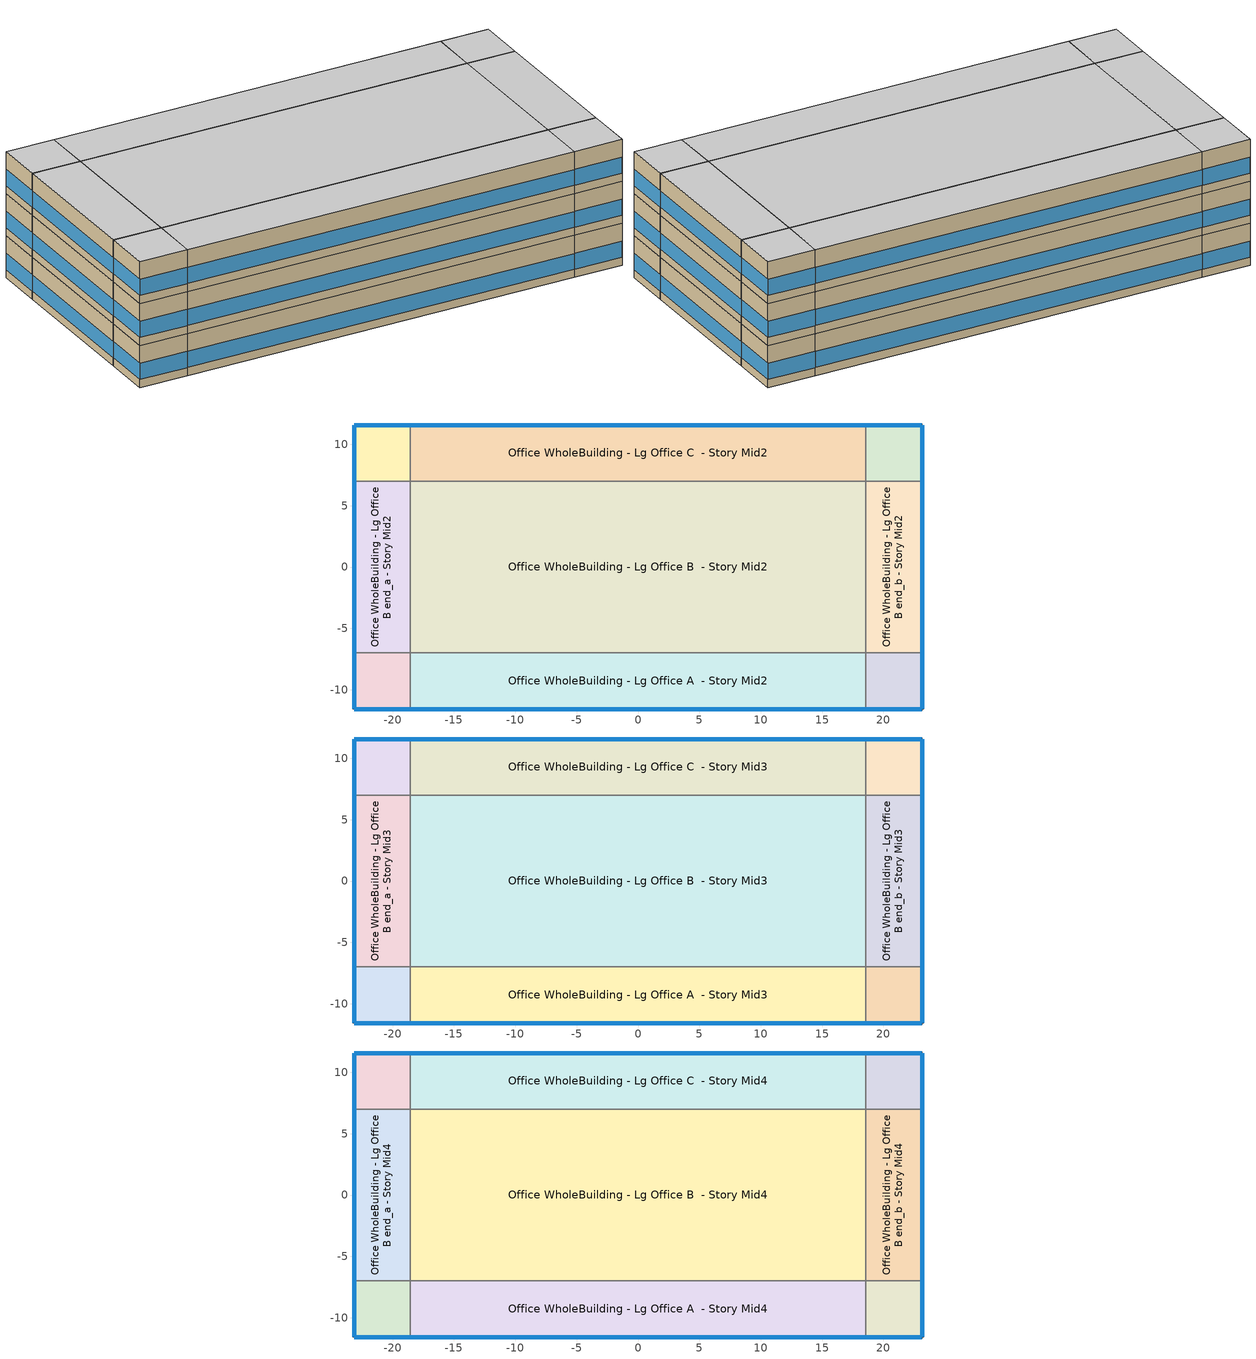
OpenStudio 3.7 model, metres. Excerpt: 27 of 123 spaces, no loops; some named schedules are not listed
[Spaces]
Office WholeBuilding - Lg Office A end_a - Story Mid2
 floor adiabatic (Typical Interior Floor): -23.15,-11.58 -23.15,-7 -18.58,-7 -18.58,-11.58 z7.92
 wall outside: -23.15,-7 -23.15,-11.58 -18.58,-11.58 z7.92:11.89
 wall to Office WholeBuilding - Lg Office B end_a - Story Mid2: -18.58,-7 -23.15,-7 z7.92:11.89
 wall to Office WholeBuilding - Lg Office A  - Story Mid2: -18.58,-11.58 -18.58,-7 z7.92:11.89
 window: -23.15,-7.03 -23.15,-11.55 / -23.13,-11.58 -18.6,-11.58 z8.69:10.21
 ceiling adiabatic (Typical Interior Ceiling): -18.58,-11.58 -18.58,-7 -23.15,-7 -23.15,-11.58 z11.89
Office WholeBuilding - Lg Office B end_a - Story Mid2
 floor adiabatic (Typical Interior Floor): -23.15,-7 -23.15,7 -18.58,7 -18.58,-7 z7.92
 wall outside: -23.15,7 -23.15,-7 z7.92:11.89
 wall to Office WholeBuilding - Lg Office C end_a - Story Mid2: -18.58,7 -23.15,7 z7.92:11.89
 wall to Office WholeBuilding - Lg Office B  - Story Mid2: -18.58,-7 -18.58,7 z7.92:11.89
 window: -23.15,6.98 -23.15,-6.98 z8.69:10.2
 ceiling adiabatic (Typical Interior Ceiling): -18.58,-7 -18.58,7 -23.15,7 -23.15,-7 z11.89
Office WholeBuilding - Lg Office C end_a - Story Mid2
 floor adiabatic (Typical Interior Floor): -23.15,7 -23.15,11.58 -18.58,11.58 -18.58,7 z7.92
 wall outside: -18.58,11.58 -23.15,11.58 -23.15,7 z7.92:11.89
 wall to Office WholeBuilding - Lg Office C  - Story Mid2: -18.58,7 -18.58,11.58 z7.92:11.89
 window: -23.15,11.55 -23.15,7.03 / -18.6,11.58 -23.13,11.58 z8.69:10.21
 ceiling adiabatic (Typical Interior Ceiling): -18.58,7 -18.58,11.58 -23.15,11.58 -23.15,7 z11.89
Office WholeBuilding - Lg Office A  - Story Mid2
 floor adiabatic (Typical Interior Floor): -18.58,-11.58 -18.58,-7 18.58,-7 18.58,-11.58 z7.92
 wall outside: -18.58,-11.58 18.58,-11.58 z7.92:11.89
 wall to Office WholeBuilding - Lg Office B  - Story Mid2: 18.58,-7 -18.58,-7 z7.92:11.89
 wall to Office WholeBuilding - Lg Office A end_b - Story Mid2: 18.58,-11.58 18.58,-7 z7.92:11.89
 window: -18.55,-11.58 18.55,-11.58 z8.69:10.19
 ceiling adiabatic (Typical Interior Ceiling): 18.58,-11.58 18.58,-7 -18.58,-7 -18.58,-11.58 z11.89
Office WholeBuilding - Lg Office B  - Story Mid2
 floor adiabatic (Typical Interior Floor): -18.58,-7 -18.58,7 18.58,7 18.58,-7 z7.92
 wall to Office WholeBuilding - Lg Office C  - Story Mid2: 18.58,7 -18.58,7 z7.92:11.89
 wall to Office WholeBuilding - Lg Office B end_b - Story Mid2: 18.58,-7 18.58,7 z7.92:11.89
 ceiling adiabatic (Typical Interior Ceiling): 18.58,-7 18.58,7 -18.58,7 -18.58,-7 z11.89
Office WholeBuilding - Lg Office C  - Story Mid2
 floor adiabatic (Typical Interior Floor): -18.58,7 -18.58,11.58 18.58,11.58 18.58,7 z7.92
 wall outside: 18.58,11.58 -18.58,11.58 z7.92:11.89
 wall to Office WholeBuilding - Lg Office C end_b - Story Mid2: 18.58,7 18.58,11.58 z7.92:11.89
 window: 18.55,11.58 -18.55,11.58 z8.69:10.19
 ceiling adiabatic (Typical Interior Ceiling): 18.58,7 18.58,11.58 -18.58,11.58 -18.58,7 z11.89
Office WholeBuilding - Lg Office A end_b - Story Mid2
 floor adiabatic (Typical Interior Floor): 18.58,-11.58 18.58,-7 23.15,-7 23.15,-11.58 z7.92
 wall outside: 18.58,-11.58 23.15,-11.58 23.15,-7 z7.92:11.89
 wall to Office WholeBuilding - Lg Office B end_b - Story Mid2: 23.15,-7 18.58,-7 z7.92:11.89
 window: 18.6,-11.58 23.13,-11.58 / 23.15,-11.55 23.15,-7.03 z8.69:10.21
 ceiling adiabatic (Typical Interior Ceiling): 23.15,-11.58 23.15,-7 18.58,-7 18.58,-11.58 z11.89
Office WholeBuilding - Lg Office B end_b - Story Mid2
 floor adiabatic (Typical Interior Floor): 18.58,-7 18.58,7 23.15,7 23.15,-7 z7.92
 wall outside: 23.15,-7 23.15,7 z7.92:11.89
 wall to Office WholeBuilding - Lg Office C end_b - Story Mid2: 23.15,7 18.58,7 z7.92:11.89
 window: 23.15,-6.98 23.15,6.98 z8.69:10.2
 ceiling adiabatic (Typical Interior Ceiling): 23.15,-7 23.15,7 18.58,7 18.58,-7 z11.89
Office WholeBuilding - Lg Office C end_b - Story Mid2
 floor adiabatic (Typical Interior Floor): 18.58,7 18.58,11.58 23.15,11.58 23.15,7 z7.92
 wall outside: 23.15,7 23.15,11.58 18.58,11.58 z7.92:11.89
 window: 23.13,11.58 18.6,11.58 / 23.15,7.03 23.15,11.55 z8.69:10.21
 ceiling adiabatic (Typical Interior Ceiling): 23.15,7 23.15,11.58 18.58,11.58 18.58,7 z11.89
Office WholeBuilding - Lg Office A end_a - Story Mid3
 floor adiabatic (Typical Interior Floor): -23.15,-11.58 -23.15,-7 -18.58,-7 -18.58,-11.58 z11.89
 wall outside: -23.15,-7 -23.15,-11.58 -18.58,-11.58 z11.89:15.85
 wall to Office WholeBuilding - Lg Office B end_a - Story Mid3: -18.58,-7 -23.15,-7 z11.89:15.85
 wall to Office WholeBuilding - Lg Office A  - Story Mid3: -18.58,-11.58 -18.58,-7 z11.89:15.85
 window: -23.15,-7.03 -23.15,-11.55 / -23.13,-11.58 -18.6,-11.58 z12.65:14.17
 ceiling adiabatic (Typical Interior Ceiling): -18.58,-11.58 -18.58,-7 -23.15,-7 -23.15,-11.58 z15.85
Office WholeBuilding - Lg Office B end_a - Story Mid3
 floor adiabatic (Typical Interior Floor): -23.15,-7 -23.15,7 -18.58,7 -18.58,-7 z11.89
 wall outside: -23.15,7 -23.15,-7 z11.89:15.85
 wall to Office WholeBuilding - Lg Office C end_a - Story Mid3: -18.58,7 -23.15,7 z11.89:15.85
 wall to Office WholeBuilding - Lg Office B  - Story Mid3: -18.58,-7 -18.58,7 z11.89:15.85
 window: -23.15,6.98 -23.15,-6.98 z12.65:14.16
 ceiling adiabatic (Typical Interior Ceiling): -18.58,-7 -18.58,7 -23.15,7 -23.15,-7 z15.85
Office WholeBuilding - Lg Office C end_a - Story Mid3
 floor adiabatic (Typical Interior Floor): -23.15,7 -23.15,11.58 -18.58,11.58 -18.58,7 z11.89
 wall outside: -18.58,11.58 -23.15,11.58 -23.15,7 z11.89:15.85
 wall to Office WholeBuilding - Lg Office C  - Story Mid3: -18.58,7 -18.58,11.58 z11.89:15.85
 window: -23.15,11.55 -23.15,7.03 / -18.6,11.58 -23.13,11.58 z12.65:14.17
 ceiling adiabatic (Typical Interior Ceiling): -18.58,7 -18.58,11.58 -23.15,11.58 -23.15,7 z15.85
Office WholeBuilding - Lg Office A  - Story Mid3
 floor adiabatic (Typical Interior Floor): -18.58,-11.58 -18.58,-7 18.58,-7 18.58,-11.58 z11.89
 wall outside: -18.58,-11.58 18.58,-11.58 z11.89:15.85
 wall to Office WholeBuilding - Lg Office B  - Story Mid3: 18.58,-7 -18.58,-7 z11.89:15.85
 wall to Office WholeBuilding - Lg Office A end_b - Story Mid3: 18.58,-11.58 18.58,-7 z11.89:15.85
 window: -18.55,-11.58 18.55,-11.58 z12.65:14.16
 ceiling adiabatic (Typical Interior Ceiling): 18.58,-11.58 18.58,-7 -18.58,-7 -18.58,-11.58 z15.85
Office WholeBuilding - Lg Office B  - Story Mid3
 floor adiabatic (Typical Interior Floor): -18.58,-7 -18.58,7 18.58,7 18.58,-7 z11.89
 wall to Office WholeBuilding - Lg Office C  - Story Mid3: 18.58,7 -18.58,7 z11.89:15.85
 wall to Office WholeBuilding - Lg Office B end_b - Story Mid3: 18.58,-7 18.58,7 z11.89:15.85
 ceiling adiabatic (Typical Interior Ceiling): 18.58,-7 18.58,7 -18.58,7 -18.58,-7 z15.85
Office WholeBuilding - Lg Office C  - Story Mid3
 floor adiabatic (Typical Interior Floor): -18.58,7 -18.58,11.58 18.58,11.58 18.58,7 z11.89
 wall outside: 18.58,11.58 -18.58,11.58 z11.89:15.85
 wall to Office WholeBuilding - Lg Office C end_b - Story Mid3: 18.58,7 18.58,11.58 z11.89:15.85
 window: 18.55,11.58 -18.55,11.58 z12.65:14.16
 ceiling adiabatic (Typical Interior Ceiling): 18.58,7 18.58,11.58 -18.58,11.58 -18.58,7 z15.85
Office WholeBuilding - Lg Office A end_b - Story Mid3
 floor adiabatic (Typical Interior Floor): 18.58,-11.58 18.58,-7 23.15,-7 23.15,-11.58 z11.89
 wall outside: 18.58,-11.58 23.15,-11.58 23.15,-7 z11.89:15.85
 wall to Office WholeBuilding - Lg Office B end_b - Story Mid3: 23.15,-7 18.58,-7 z11.89:15.85
 window: 18.6,-11.58 23.13,-11.58 / 23.15,-11.55 23.15,-7.03 z12.65:14.17
 ceiling adiabatic (Typical Interior Ceiling): 23.15,-11.58 23.15,-7 18.58,-7 18.58,-11.58 z15.85
Office WholeBuilding - Lg Office B end_b - Story Mid3
 floor adiabatic (Typical Interior Floor): 18.58,-7 18.58,7 23.15,7 23.15,-7 z11.89
 wall outside: 23.15,-7 23.15,7 z11.89:15.85
 wall to Office WholeBuilding - Lg Office C end_b - Story Mid3: 23.15,7 18.58,7 z11.89:15.85
 window: 23.15,-6.98 23.15,6.98 z12.65:14.16
 ceiling adiabatic (Typical Interior Ceiling): 23.15,-7 23.15,7 18.58,7 18.58,-7 z15.85
Office WholeBuilding - Lg Office C end_b - Story Mid3
 floor adiabatic (Typical Interior Floor): 18.58,7 18.58,11.58 23.15,11.58 23.15,7 z11.89
 wall outside: 23.15,7 23.15,11.58 18.58,11.58 z11.89:15.85
 window: 23.13,11.58 18.6,11.58 / 23.15,7.03 23.15,11.55 z12.65:14.17
 ceiling adiabatic (Typical Interior Ceiling): 23.15,7 23.15,11.58 18.58,11.58 18.58,7 z15.85
Office WholeBuilding - Lg Office A end_a - Story Mid4
 floor adiabatic (Typical Interior Floor): -23.15,-11.58 -23.15,-7 -18.58,-7 -18.58,-11.58 z15.85
 wall outside: -23.15,-7 -23.15,-11.58 -18.58,-11.58 z15.85:19.81
 wall to Office WholeBuilding - Lg Office B end_a - Story Mid4: -18.58,-7 -23.15,-7 z15.85:19.81
 wall to Office WholeBuilding - Lg Office A  - Story Mid4: -18.58,-11.58 -18.58,-7 z15.85:19.81
 window: -23.15,-7.03 -23.15,-11.55 / -23.13,-11.58 -18.6,-11.58 z16.61:18.13
 ceiling adiabatic (Typical Interior Ceiling): -18.58,-11.58 -18.58,-7 -23.15,-7 -23.15,-11.58 z19.81
Office WholeBuilding - Lg Office B end_a - Story Mid4
 floor adiabatic (Typical Interior Floor): -23.15,-7 -23.15,7 -18.58,7 -18.58,-7 z15.85
 wall outside: -23.15,7 -23.15,-7 z15.85:19.81
 wall to Office WholeBuilding - Lg Office C end_a - Story Mid4: -18.58,7 -23.15,7 z15.85:19.81
 wall to Office WholeBuilding - Lg Office B  - Story Mid4: -18.58,-7 -18.58,7 z15.85:19.81
 window: -23.15,6.98 -23.15,-6.98 z16.61:18.12
 ceiling adiabatic (Typical Interior Ceiling): -18.58,-7 -18.58,7 -23.15,7 -23.15,-7 z19.81
Office WholeBuilding - Lg Office C end_a - Story Mid4
 floor adiabatic (Typical Interior Floor): -23.15,7 -23.15,11.58 -18.58,11.58 -18.58,7 z15.85
 wall outside: -18.58,11.58 -23.15,11.58 -23.15,7 z15.85:19.81
 wall to Office WholeBuilding - Lg Office C  - Story Mid4: -18.58,7 -18.58,11.58 z15.85:19.81
 window: -23.15,11.55 -23.15,7.03 / -18.6,11.58 -23.13,11.58 z16.61:18.13
 ceiling adiabatic (Typical Interior Ceiling): -18.58,7 -18.58,11.58 -23.15,11.58 -23.15,7 z19.81
Office WholeBuilding - Lg Office A  - Story Mid4
 floor adiabatic (Typical Interior Floor): -18.58,-11.58 -18.58,-7 18.58,-7 18.58,-11.58 z15.85
 wall outside: -18.58,-11.58 18.58,-11.58 z15.85:19.81
 wall to Office WholeBuilding - Lg Office B  - Story Mid4: 18.58,-7 -18.58,-7 z15.85:19.81
 wall to Office WholeBuilding - Lg Office A end_b - Story Mid4: 18.58,-11.58 18.58,-7 z15.85:19.81
 window: -18.55,-11.58 18.55,-11.58 z16.61:18.12
 ceiling adiabatic (Typical Interior Ceiling): 18.58,-11.58 18.58,-7 -18.58,-7 -18.58,-11.58 z19.81
Office WholeBuilding - Lg Office B  - Story Mid4
 floor adiabatic (Typical Interior Floor): -18.58,-7 -18.58,7 18.58,7 18.58,-7 z15.85
 wall to Office WholeBuilding - Lg Office C  - Story Mid4: 18.58,7 -18.58,7 z15.85:19.81
 wall to Office WholeBuilding - Lg Office B end_b - Story Mid4: 18.58,-7 18.58,7 z15.85:19.81
 ceiling adiabatic (Typical Interior Ceiling): 18.58,-7 18.58,7 -18.58,7 -18.58,-7 z19.81
Office WholeBuilding - Lg Office C  - Story Mid4
 floor adiabatic (Typical Interior Floor): -18.58,7 -18.58,11.58 18.58,11.58 18.58,7 z15.85
 wall outside: 18.58,11.58 -18.58,11.58 z15.85:19.81
 wall to Office WholeBuilding - Lg Office C end_b - Story Mid4: 18.58,7 18.58,11.58 z15.85:19.81
 window: 18.55,11.58 -18.55,11.58 z16.61:18.12
 ceiling adiabatic (Typical Interior Ceiling): 18.58,7 18.58,11.58 -18.58,11.58 -18.58,7 z19.81
Office WholeBuilding - Lg Office A end_b - Story Mid4
 floor adiabatic (Typical Interior Floor): 18.58,-11.58 18.58,-7 23.15,-7 23.15,-11.58 z15.85
 wall outside: 18.58,-11.58 23.15,-11.58 23.15,-7 z15.85:19.81
 wall to Office WholeBuilding - Lg Office B end_b - Story Mid4: 23.15,-7 18.58,-7 z15.85:19.81
 window: 18.6,-11.58 23.13,-11.58 / 23.15,-11.55 23.15,-7.03 z16.61:18.13
 ceiling adiabatic (Typical Interior Ceiling): 23.15,-11.58 23.15,-7 18.58,-7 18.58,-11.58 z19.81
Office WholeBuilding - Lg Office B end_b - Story Mid4
 floor adiabatic (Typical Interior Floor): 18.58,-7 18.58,7 23.15,7 23.15,-7 z15.85
 wall outside: 23.15,-7 23.15,7 z15.85:19.81
 wall to Office WholeBuilding - Lg Office C end_b - Story Mid4: 23.15,7 18.58,7 z15.85:19.81
 window: 23.15,-6.98 23.15,6.98 z16.61:18.12
 ceiling adiabatic (Typical Interior Ceiling): 23.15,-7 23.15,7 18.58,7 18.58,-7 z19.81
Office WholeBuilding - Lg Office C end_b - Story Mid4
 floor adiabatic (Typical Interior Floor): 18.58,7 18.58,11.58 23.15,11.58 23.15,7 z15.85
 wall outside: 23.15,7 23.15,11.58 18.58,11.58 z15.85:19.81
 window: 23.13,11.58 18.6,11.58 / 23.15,7.03 23.15,11.55 z16.61:18.13
 ceiling adiabatic (Typical Interior Ceiling): 23.15,7 23.15,11.58 18.58,11.58 18.58,7 z19.81
[Site]
Maxwell Afb_AL_USA: Latitude {deg}=32.38; Longitude {deg}=-86.36; Time Zone {hr}=-6; Elevation {m}=52; Terrain=City
[Site:WaterMainsTemperature]
Calculation Method=Correlation; Annual Average Outdoor Air Temperature {C}=18.7358; Maximum Difference In Monthly Average Outdoor Air Temperatures {deltaC}=20.53
[SizingPeriod:DesignDay] Daily Dry-Bulb Temperature Range {deltaC}=10.3; Barometric Pressure {Pa}=100702; Wind Speed {m/s}=3; Wind Direction {deg}=240; Rain Indicator=No; Snow Indicator=No; Day of Month=21; Month=7; Day Type=SummerDesignDay; Daylight Saving Time Indicator=No; Dry-Bulb Temperature Range Modifier Type=DefaultMultipliers; Solar Model Indicator=ASHRAETau; ASHRAE Clear Sky Optical Depth for Beam Irradiance=0.459; ASHRAE Clear Sky Optical Depth for Diffuse Irradiance=2.177
Name | Maximum Dry-Bulb Temperature {C} | Humidity Condition Type | Wetbulb or DewPoint at Maximum Dry-Bulb {C}
Maxwell Afb Ann Clg .4% Condns DB=>MWB 1 | 36.3 | Wetbulb | 24.8
Maxwell Afb Ann Clg .4% Condns WB=>MDB 1 | 32.9 | Wetbulb | 27
Maxwell Afb Ann Clg 1% Condns DB=>MWB 1 | 35.2 | Wetbulb | 24.8
Maxwell Afb Ann Clg 2% Condns DP=>MDB 1 | 28.6 | Dewpoint | 24.5
[ClimateZones]
Climate Zone Institution Name 1=ASHRAE; Climate Zone Document Name 1=ANSI/ASHRAE Standard 169; Climate Zone Document Year 1=2006; Climate Zone Value 1=ASHRAE 169-2013-3A
[Building]
ComStock DOE Ref Pre-1980|LargeOffice: North Axis {deg}=270; Default Construction Set=ComStock DOE Ref Pre-1980 - Office - ASHRAE 169-2013-3A; Default Schedule Set=Building Default Schedule Set; Standards Building Type=Office
[Site:GroundTemperature:FCfactorMethod]
January Ground Temperature {C}=16; February Ground Temperature {C}=11.9; March Ground Temperature {C}=7.7; April Ground Temperature {C}=4; May Ground Temperature {C}=7.9; June Ground Temperature {C}=13.8; July Ground Temperature {C}=17.2; August Ground Temperature {C}=20.8; September Ground Temperature {C}=24.8; October Ground Temperature {C}=26.1; November Ground Temperature {C}=26.5; December Ground Temperature {C}=22.5
[DefaultConstructionSet]
ComStock DOE Ref Pre-1980 - Office - ASHRAE 169-2013-3A: Default Exterior Surface Constructions=Default Surface Constructions 1; Default Interior Surface Constructions=Default Surface Constructions 2; Default Ground Contact Surface Constructions=Default Surface Constructions 3; Default Exterior SubSurface Constructions=Default Sub Surface Constructions 1; Default Interior SubSurface Constructions=Default Sub Surface Constructions 2; Interior Partition Construction=Typical Interior Partition
[DefaultSurfaceConstructions]
Name | Floor Construction | Wall Construction | Roof Ceiling Construction
Default Surface Constructions 1 | Typical Insulated Exterior Mass Floor | Typical Insulated Steel Framed Exterior Wall R-4.44 | Typical IEAD Roof R-10.0
Default Surface Constructions 2 | Typical Interior Floor | Typical Interior Wall | Typical Interior Ceiling
Default Surface Constructions 3 | Typical Insulated Carpeted 6in Slab Floor | Typical Insulated Basement Mass Wall
[Construction]
Typical Insulated Exterior Mass Floor: 4 in. Normalweight Concrete Floor, Typical Carpet Pad
Typical IEAD Roof R-10.0: Roof Membrane, Typical Insulation R-8.88, Metal Roof Surface
Typical Interior Floor: 100mm Normalweight concrete floor, CP02 CARPET PAD
Typical Interior Wall: G01 13mm gypsum board, G01 13mm gypsum board
Typical Interior Ceiling: CP02 CARPET PAD, 100mm Normalweight concrete floor
Typical Insulated Carpeted 6in Slab Floor: 6 in. Normalweight Concrete Floor, Typical Carpet Pad
Typical Insulated Basement Mass Wall: 8 in. Concrete Block Basement Wall
U 1.22 SHGC 0.54 Simple Glazing Window U-1.22 SHGC 0.54: U 1.22 SHGC 0.54 Simple Glazing U-1.22 SHGC 0.54
U 1.22 SHGC 0.54 Simple Glazing Window U-1.22 SHGC 0.54 1: U 1.22 SHGC 0.54 Simple Glazing U-1.22 SHGC 0.54 1
Typical Insulated Metal Door: F08 Metal surface, Typical Insulation R-2.27
U 0.88 SHGC 0.16 Sgl Ref-A-L Clr 6mm: REF A CLEAR LO 6MM
Typical Overhead Door: Typical Insulation R-2.27
Typical Interior Window: Clear 3mm
Typical Interior Door; Typical Interior Partition: G05 25mm wood
Typical Insulated Steel Framed Exterior Wall R-4.44: 25mm Stucco, 5/8 in. Gypsum Board, Typical Insulation R-2.27, 5/8 in. Gypsum Board
InteriorFurnishings 1: Std Wood 6inch 1
[Material] Thermal Absorptance=0.9
Name | Roughness | Thickness {m} | Conductivity {W/m-K} | Density {kg/m3} | Specific Heat {J/kg-K} | Solar Absorptance | Visible Absorptance
4 in. Normalweight Concrete Floor | MediumRough | 0.1016 | 2.31 | 2322 | 832 | 0.7 | 0.7
Roof Membrane | VeryRough | 0.0095 | 0.16 | 1121.29 | 1460 | 0.7 | 0.7
Metal Roof Surface; F08 Metal surface | Smooth | 0.0008 | 45.28 | 7824 | 500 | 0.7 | 0.7
100mm Normalweight concrete floor | MediumRough | 0.1016 | 2.31045 | 2322 | 832.557 | 0.7 | 0.7
G01 13mm gypsum board | Smooth | 0.0127 | 0.160031 | 800.001 | 1090.73 | 0.7 | 0.5
6 in. Normalweight Concrete Floor | MediumRough | 0.1524 | 2.31 | 2322 | 832 | 0.7 | 0.7
8 in. Concrete Block Basement Wall | MediumRough | 0.2032 | 1.326 | 1842 | 912 | 0.7 | 0.7
G05 25mm wood | MediumSmooth | 0.0254 | 0.15 | 608 | 1630 | 0.5 | 0.5
25mm Stucco | Smooth | 0.0254 | 0.72 | 1856 | 840 | 0.7 | 0.7
5/8 in. Gypsum Board | MediumSmooth | 0.0159 | 0.16 | 800 | 1090 | 0.7 | 0.7
Std Wood 6inch 1 | MediumSmooth | 0.15 | 0.12 | 540 | 1210 | 0.7 | 0.7
[Material:NoMass] Roughness=Smooth; Thermal Absorptance=0.9; Solar Absorptance=0.7
Name | Thermal Resistance {m2-K/W} | Visible Absorptance
Typical Carpet Pad; CP02 CARPET PAD | 0.21648 | 0.8
Typical Insulation R-8.88 | 1.56434 | 0.7
Typical Insulation R-2.27 | 0.39899 | 0.7
[DefaultSubSurfaceConstructions]
Name | Fixed Window Construction | Operable Window Construction | Door Construction | Glass Door Construction | Overhead Door Construction | Tubular Daylight Dome Construction | Tubular Daylight Diffuser Construction
Default Sub Surface Constructions 1 | U 1.22 SHGC 0.54 Simple Glazing Window U-1.22 SHGC 0.54 | U 1.22 SHGC 0.54 Simple Glazing Window U-1.22 SHGC 0.54 1 | Typical Insulated Metal Door | U 0.88 SHGC 0.16 Sgl Ref-A-L Clr 6mm | Typical Overhead Door | Typical Interior Window | Typical Interior Window
Default Sub Surface Constructions 2 | Typical Interior Window | Typical Interior Window | Typical Interior Door
[WindowMaterial:SimpleGlazingSystem] U-Factor {W/m2-K}=6.92748; Solar Heat Gain Coefficient=0.54; Visible Transmittance=0.38
U 1.22 SHGC 0.54 Simple Glazing U-1.22 SHGC 0.54; U 1.22 SHGC 0.54 Simple Glazing U-1.22 SHGC 0.54 1
[WindowMaterial:Glazing] Optical Data Type=SpectralAverage; Infrared Transmittance at Normal Incidence=0; Front Side Infrared Hemispherical Emissivity=0.84; Conductivity {W/m-K}=0.9; Dirt Correction Factor for Solar and Visible Transmittance=1; Solar Diffusing=No
Name | Thickness {m} | Solar Transmittance at Normal Incidence | Front Side Solar Reflectance at Normal Incidence | Back Side Solar Reflectance at Normal Incidence | Visible Transmittance at Normal Incidence | Front Side Visible Reflectance at Normal Incidence | Back Side Visible Reflectance at Normal Incidence | Back Side Infrared Hemispherical Emissivity
REF A CLEAR LO 6MM | 0.006 | 0.066 | 0.341 | 0.493 | 0.08 | 0.41 | 0.37 | 0.4
Clear 3mm | 0.003 | 0.837 | 0.075 | 0.075 | 0.898 | 0.081 | 0.081 | 0.84
[SpaceType]
Office WholeBuilding - Lg Office - ComStock DOE Ref Pre-1980: Default Schedule Set=Office WholeBuilding - Lg Office Schedule Set; Design Specification Outdoor Air Object=Office WholeBuilding - Lg Office Ventilation; Standards Building Type=Office; Standards Space Type=WholeBuilding - Lg Office
[BuildingStory] Nominal Floor to Floor Height {m}=3.9624
Name | Nominal Z Coordinate {m}
Story Mid2 | 7.9248
Story Mid3 | 11.8872
Story Mid4 | 15.8496
[Space] Space Type=Office WholeBuilding - Lg Office - ComStock DOE Ref Pre-1980
Name | Building Story | Thermal Zone
Office WholeBuilding - Lg Office A end_a - Story Mid2 | Story Mid2 | Zone Office WholeBuilding - Lg Office A end_a - Story Mid2
Office WholeBuilding - Lg Office B end_a - Story Mid2 | Story Mid2 | Zone Office WholeBuilding - Lg Office B end_a - Story Mid2
Office WholeBuilding - Lg Office C end_a - Story Mid2 | Story Mid2 | Zone Office WholeBuilding - Lg Office C end_a - Story Mid2
Office WholeBuilding - Lg Office A  - Story Mid2 | Story Mid2 | Zone Office WholeBuilding - Lg Office A  - Story Mid2
Office WholeBuilding - Lg Office B  - Story Mid2 | Story Mid2 | Zone Office WholeBuilding - Lg Office B  - Story Mid2
Office WholeBuilding - Lg Office C  - Story Mid2 | Story Mid2 | Zone Office WholeBuilding - Lg Office C  - Story Mid2
Office WholeBuilding - Lg Office A end_b - Story Mid2 | Story Mid2 | Zone Office WholeBuilding - Lg Office A end_b - Story Mid2
Office WholeBuilding - Lg Office B end_b - Story Mid2 | Story Mid2 | Zone Office WholeBuilding - Lg Office B end_b - Story Mid2
Office WholeBuilding - Lg Office C end_b - Story Mid2 | Story Mid2 | Zone Office WholeBuilding - Lg Office C end_b - Story Mid2
Office WholeBuilding - Lg Office A end_a - Story Mid3 | Story Mid3 | Zone Office WholeBuilding - Lg Office A end_a - Story Mid3
Office WholeBuilding - Lg Office B end_a - Story Mid3 | Story Mid3 | Zone Office WholeBuilding - Lg Office B end_a - Story Mid3
Office WholeBuilding - Lg Office C end_a - Story Mid3 | Story Mid3 | Zone Office WholeBuilding - Lg Office C end_a - Story Mid3
Office WholeBuilding - Lg Office A  - Story Mid3 | Story Mid3 | Zone Office WholeBuilding - Lg Office A  - Story Mid3
Office WholeBuilding - Lg Office B  - Story Mid3 | Story Mid3 | Zone Office WholeBuilding - Lg Office B  - Story Mid3
Office WholeBuilding - Lg Office C  - Story Mid3 | Story Mid3 | Zone Office WholeBuilding - Lg Office C  - Story Mid3
Office WholeBuilding - Lg Office A end_b - Story Mid3 | Story Mid3 | Zone Office WholeBuilding - Lg Office A end_b - Story Mid3
Office WholeBuilding - Lg Office B end_b - Story Mid3 | Story Mid3 | Zone Office WholeBuilding - Lg Office B end_b - Story Mid3
Office WholeBuilding - Lg Office C end_b - Story Mid3 | Story Mid3 | Zone Office WholeBuilding - Lg Office C end_b - Story Mid3
Office WholeBuilding - Lg Office A end_a - Story Mid4 | Story Mid4 | Zone Office WholeBuilding - Lg Office A end_a - Story Mid4
Office WholeBuilding - Lg Office B end_a - Story Mid4 | Story Mid4 | Zone Office WholeBuilding - Lg Office B end_a - Story Mid4
Office WholeBuilding - Lg Office C end_a - Story Mid4 | Story Mid4 | Zone Office WholeBuilding - Lg Office C end_a - Story Mid4
Office WholeBuilding - Lg Office A  - Story Mid4 | Story Mid4 | Zone Office WholeBuilding - Lg Office A  - Story Mid4
Office WholeBuilding - Lg Office B  - Story Mid4 | Story Mid4 | Zone Office WholeBuilding - Lg Office B  - Story Mid4
Office WholeBuilding - Lg Office C  - Story Mid4 | Story Mid4 | Zone Office WholeBuilding - Lg Office C  - Story Mid4
Office WholeBuilding - Lg Office A end_b - Story Mid4 | Story Mid4 | Zone Office WholeBuilding - Lg Office A end_b - Story Mid4
Office WholeBuilding - Lg Office B end_b - Story Mid4 | Story Mid4 | Zone Office WholeBuilding - Lg Office B end_b - Story Mid4
Office WholeBuilding - Lg Office C end_b - Story Mid4 | Story Mid4 | Zone Office WholeBuilding - Lg Office C end_b - Story Mid4
[ThermalZone] Multiplier=1; Use Ideal Air Loads=No
Name | Thermostat
Zone Office WholeBuilding - Lg Office A end_a - Story Mid2 | Office WholeBuilding - Lg Office - ComStock DOE Ref Pre-1980 Thermostat 17
Zone Office WholeBuilding - Lg Office B end_a - Story Mid2 | Office WholeBuilding - Lg Office - ComStock DOE Ref Pre-1980 Thermostat 55
Zone Office WholeBuilding - Lg Office C end_a - Story Mid2 | Office WholeBuilding - Lg Office - ComStock DOE Ref Pre-1980 Thermostat 93
Zone Office WholeBuilding - Lg Office A  - Story Mid2 | Office WholeBuilding - Lg Office - ComStock DOE Ref Pre-1980 Thermostat 4
Zone Office WholeBuilding - Lg Office B  - Story Mid2 | Office WholeBuilding - Lg Office - ComStock DOE Ref Pre-1980 Thermostat 42
Zone Office WholeBuilding - Lg Office C  - Story Mid2 | Office WholeBuilding - Lg Office - ComStock DOE Ref Pre-1980 Thermostat 80
Zone Office WholeBuilding - Lg Office A end_b - Story Mid2 | Office WholeBuilding - Lg Office - ComStock DOE Ref Pre-1980 Thermostat 29
Zone Office WholeBuilding - Lg Office B end_b - Story Mid2 | Office WholeBuilding - Lg Office - ComStock DOE Ref Pre-1980 Thermostat 67
Zone Office WholeBuilding - Lg Office C end_b - Story Mid2 | Office WholeBuilding - Lg Office - ComStock DOE Ref Pre-1980 Thermostat 105
Zone Office WholeBuilding - Lg Office A end_a - Story Mid3 | Office WholeBuilding - Lg Office - ComStock DOE Ref Pre-1980 Thermostat 18
Zone Office WholeBuilding - Lg Office B end_a - Story Mid3 | Office WholeBuilding - Lg Office - ComStock DOE Ref Pre-1980 Thermostat 56
Zone Office WholeBuilding - Lg Office C end_a - Story Mid3 | Office WholeBuilding - Lg Office - ComStock DOE Ref Pre-1980 Thermostat 94
Zone Office WholeBuilding - Lg Office A  - Story Mid3 | Office WholeBuilding - Lg Office - ComStock DOE Ref Pre-1980 Thermostat 5
Zone Office WholeBuilding - Lg Office B  - Story Mid3 | Office WholeBuilding - Lg Office - ComStock DOE Ref Pre-1980 Thermostat 43
Zone Office WholeBuilding - Lg Office C  - Story Mid3 | Office WholeBuilding - Lg Office - ComStock DOE Ref Pre-1980 Thermostat 81
Zone Office WholeBuilding - Lg Office A end_b - Story Mid3 | Office WholeBuilding - Lg Office - ComStock DOE Ref Pre-1980 Thermostat 30
Zone Office WholeBuilding - Lg Office B end_b - Story Mid3 | Office WholeBuilding - Lg Office - ComStock DOE Ref Pre-1980 Thermostat 68
Zone Office WholeBuilding - Lg Office C end_b - Story Mid3 | Office WholeBuilding - Lg Office - ComStock DOE Ref Pre-1980 Thermostat 106
Zone Office WholeBuilding - Lg Office A end_a - Story Mid4 | Office WholeBuilding - Lg Office - ComStock DOE Ref Pre-1980 Thermostat 19
Zone Office WholeBuilding - Lg Office B end_a - Story Mid4 | Office WholeBuilding - Lg Office - ComStock DOE Ref Pre-1980 Thermostat 57
Zone Office WholeBuilding - Lg Office C end_a - Story Mid4 | Office WholeBuilding - Lg Office - ComStock DOE Ref Pre-1980 Thermostat 95
Zone Office WholeBuilding - Lg Office A  - Story Mid4 | Office WholeBuilding - Lg Office - ComStock DOE Ref Pre-1980 Thermostat 6
Zone Office WholeBuilding - Lg Office B  - Story Mid4 | Office WholeBuilding - Lg Office - ComStock DOE Ref Pre-1980 Thermostat 44
Zone Office WholeBuilding - Lg Office C  - Story Mid4 | Office WholeBuilding - Lg Office - ComStock DOE Ref Pre-1980 Thermostat 82
Zone Office WholeBuilding - Lg Office A end_b - Story Mid4 | Office WholeBuilding - Lg Office - ComStock DOE Ref Pre-1980 Thermostat 31
Zone Office WholeBuilding - Lg Office B end_b - Story Mid4 | Office WholeBuilding - Lg Office - ComStock DOE Ref Pre-1980 Thermostat 69
Zone Office WholeBuilding - Lg Office C end_b - Story Mid4 | Office WholeBuilding - Lg Office - ComStock DOE Ref Pre-1980 Thermostat 107
[Lights:Definition]
Office WholeBuilding - Lg Office Lights Definition: Design Level Calculation Method=Watts/Area; Watts per Space Floor Area {W/m2}=16.9532; Fraction Radiant=0.655386; Fraction Visible=0.2; Return Air Fraction=0
[Lights]
Office WholeBuilding - Lg Office Lights: Lights Definition=Office WholeBuilding - Lg Office Lights Definition; Space or SpaceType=Office WholeBuilding - Lg Office - ComStock DOE Ref Pre-1980; Fraction Replaceable=1
[ElectricEquipment:Definition]
Office WholeBuilding - Lg Office Elec Equip Definition: Design Level Calculation Method=Watts/Area; Watts per Space Floor Area {W/m2}=8.07293; Fraction Latent=0; Fraction Radiant=0.5; Fraction Lost=0
[ElectricEquipment]
Office WholeBuilding - Lg Office Elec Equip: Electric Equipment Definition=Office WholeBuilding - Lg Office Elec Equip Definition; Space or SpaceType=Office WholeBuilding - Lg Office - ComStock DOE Ref Pre-1980
[DesignSpecification:OutdoorAir]
Office WholeBuilding - Lg Office Ventilation: Outdoor Air Method=Sum; Outdoor Air Flow per Person {m3/s-person}=0.00943895
[DefaultScheduleSet]
Name | Number of People Schedule | People Activity Level Schedule | Lighting Schedule | Electric Equipment Schedule | Infiltration Schedule | Hours of Operation Schedule
Office WholeBuilding - Lg Office Schedule Set | Large Office Bldg Occ | Large Office Activity | Office BLDG_LIGHT_EndUseData | Office BLDG_EQUIP_EndUseData | Large Office Infil Quarter On
Building Default Schedule Set |  |  |  |  |  | Building Hours of Operation NonResidential
[People:Definition]
Office WholeBuilding - Lg Office People Definition: Number of People Calculation Method=People/Area; People per Space Floor Area {person/m2}=0.0538196; Fraction Radiant=0.3
[People]
Office WholeBuilding - Lg Office People: People Definition=Office WholeBuilding - Lg Office People Definition; Space or SpaceType=Office WholeBuilding - Lg Office - ComStock DOE Ref Pre-1980; Work Efficiency Schedule=Work Efficiency Schedule; Clothing Insulation Schedule=Clothing Schedule; Air Velocity Schedule=Air Velocity Schedule; Multiplier=1
[SpaceInfiltration:DesignFlowRate] Schedule=Always On Discrete; Design Flow Rate Calculation Method=Flow/ExteriorArea; Flow per Exterior Surface Area {m3/s-m2}=0.00102523; Constant Term Coefficient=0; Temperature Term Coefficient=0; Velocity Term Coefficient=0.224; Velocity Squared Term Coefficient=0
Name | Space or SpaceType
Office WholeBuilding - Lg Office A  - Story Mid2 Infiltration | Office WholeBuilding - Lg Office A  - Story Mid2
Office WholeBuilding - Lg Office A  - Story Mid3 Infiltration | Office WholeBuilding - Lg Office A  - Story Mid3
Office WholeBuilding - Lg Office A  - Story Mid4 Infiltration | Office WholeBuilding - Lg Office A  - Story Mid4
Office WholeBuilding - Lg Office A end_a - Story Mid2 Infiltration | Office WholeBuilding - Lg Office A end_a - Story Mid2
Office WholeBuilding - Lg Office A end_a - Story Mid3 Infiltration | Office WholeBuilding - Lg Office A end_a - Story Mid3
Office WholeBuilding - Lg Office A end_a - Story Mid4 Infiltration | Office WholeBuilding - Lg Office A end_a - Story Mid4
Office WholeBuilding - Lg Office A end_b - Story Mid2 Infiltration | Office WholeBuilding - Lg Office A end_b - Story Mid2
Office WholeBuilding - Lg Office A end_b - Story Mid3 Infiltration | Office WholeBuilding - Lg Office A end_b - Story Mid3
Office WholeBuilding - Lg Office A end_b - Story Mid4 Infiltration | Office WholeBuilding - Lg Office A end_b - Story Mid4
Office WholeBuilding - Lg Office B end_a - Story Mid2 Infiltration | Office WholeBuilding - Lg Office B end_a - Story Mid2
Office WholeBuilding - Lg Office B end_a - Story Mid3 Infiltration | Office WholeBuilding - Lg Office B end_a - Story Mid3
Office WholeBuilding - Lg Office B end_a - Story Mid4 Infiltration | Office WholeBuilding - Lg Office B end_a - Story Mid4
Office WholeBuilding - Lg Office B end_b - Story Mid2 Infiltration | Office WholeBuilding - Lg Office B end_b - Story Mid2
Office WholeBuilding - Lg Office B end_b - Story Mid3 Infiltration | Office WholeBuilding - Lg Office B end_b - Story Mid3
Office WholeBuilding - Lg Office B end_b - Story Mid4 Infiltration | Office WholeBuilding - Lg Office B end_b - Story Mid4
Office WholeBuilding - Lg Office C  - Story Mid2 Infiltration | Office WholeBuilding - Lg Office C  - Story Mid2
Office WholeBuilding - Lg Office C  - Story Mid3 Infiltration | Office WholeBuilding - Lg Office C  - Story Mid3
Office WholeBuilding - Lg Office C  - Story Mid4 Infiltration | Office WholeBuilding - Lg Office C  - Story Mid4
Office WholeBuilding - Lg Office C end_a - Story Mid2 Infiltration | Office WholeBuilding - Lg Office C end_a - Story Mid2
Office WholeBuilding - Lg Office C end_a - Story Mid3 Infiltration | Office WholeBuilding - Lg Office C end_a - Story Mid3
Office WholeBuilding - Lg Office C end_a - Story Mid4 Infiltration | Office WholeBuilding - Lg Office C end_a - Story Mid4
Office WholeBuilding - Lg Office C end_b - Story Mid2 Infiltration | Office WholeBuilding - Lg Office C end_b - Story Mid2
Office WholeBuilding - Lg Office C end_b - Story Mid3 Infiltration | Office WholeBuilding - Lg Office C end_b - Story Mid3
Office WholeBuilding - Lg Office C end_b - Story Mid4 Infiltration | Office WholeBuilding - Lg Office C end_b - Story Mid4
[Exterior:Lights:Definition]
Name | Design Level {W}
Parking Areas and Drives Def (W/ft^2) | 0.0497494
Building Facades Def (W/ft^2) | 0.25
Main Entries Def (W/ft) | 30
Other Doors Def (W/ft) | 25
[Exterior:Lights] Schedule=Always On Discrete; Control Option=AstronomicalClock
Name | Exterior Lights Definition | Multiplier
Parking Areas and Drives | Parking Areas and Drives Def (W/ft^2) | 243000
Building Facades | Building Facades Def (W/ft^2) | 5924.53
Main Entries | Main Entries Def (W/ft) | 9.23077
Other Doors | Other Doors Def (W/ft) | 13.8462
[ThermostatSetpoint:DualSetpoint] Heating Setpoint Temperature Schedule=Large Office HtgSetp; Cooling Setpoint Temperature Schedule=Large Office ClgSetp
Office WholeBuilding - Lg Office - ComStock DOE Ref Pre-1980 Thermostat 4; Office WholeBuilding - Lg Office - ComStock DOE Ref Pre-1980 Thermostat 5; Office WholeBuilding - Lg Office - ComStock DOE Ref Pre-1980 Thermostat 6; Office WholeBuilding - Lg Office - ComStock DOE Ref Pre-1980 Thermostat 17; Office WholeBuilding - Lg Office - ComStock DOE Ref Pre-1980 Thermostat 18; Office WholeBuilding - Lg Office - ComStock DOE Ref Pre-1980 Thermostat 19; Office WholeBuilding - Lg Office - ComStock DOE Ref Pre-1980 Thermostat 29; Office WholeBuilding - Lg Office - ComStock DOE Ref Pre-1980 Thermostat 30; Office WholeBuilding - Lg Office - ComStock DOE Ref Pre-1980 Thermostat 31; Office WholeBuilding - Lg Office - ComStock DOE Ref Pre-1980 Thermostat 42; Office WholeBuilding - Lg Office - ComStock DOE Ref Pre-1980 Thermostat 43; Office WholeBuilding - Lg Office - ComStock DOE Ref Pre-1980 Thermostat 44; Office WholeBuilding - Lg Office - ComStock DOE Ref Pre-1980 Thermostat 55; Office WholeBuilding - Lg Office - ComStock DOE Ref Pre-1980 Thermostat 56; Office WholeBuilding - Lg Office - ComStock DOE Ref Pre-1980 Thermostat 57; Office WholeBuilding - Lg Office - ComStock DOE Ref Pre-1980 Thermostat 67; Office WholeBuilding - Lg Office - ComStock DOE Ref Pre-1980 Thermostat 68; Office WholeBuilding - Lg Office - ComStock DOE Ref Pre-1980 Thermostat 69; Office WholeBuilding - Lg Office - ComStock DOE Ref Pre-1980 Thermostat 80; Office WholeBuilding - Lg Office - ComStock DOE Ref Pre-1980 Thermostat 81; Office WholeBuilding - Lg Office - ComStock DOE Ref Pre-1980 Thermostat 82; Office WholeBuilding - Lg Office - ComStock DOE Ref Pre-1980 Thermostat 93; Office WholeBuilding - Lg Office - ComStock DOE Ref Pre-1980 Thermostat 94; Office WholeBuilding - Lg Office - ComStock DOE Ref Pre-1980 Thermostat 95; Office WholeBuilding - Lg Office - ComStock DOE Ref Pre-1980 Thermostat 105; Office WholeBuilding - Lg Office - ComStock DOE Ref Pre-1980 Thermostat 106; Office WholeBuilding - Lg Office - ComStock DOE Ref Pre-1980 Thermostat 107
[InternalMass:Definition]
Internal Mass Definition 2: Construction=InteriorFurnishings 1; Design Level Calculation Method=SurfaceArea/Area; Surface Area per Space Floor Area=2
[InternalMass] Internal Mass Definition=Internal Mass Definition 2; Multiplier=1
Name | Space or SpaceType
Office WholeBuilding - Lg Office B end_a - Story Mid2 Mass | Office WholeBuilding - Lg Office B end_a - Story Mid2
Office WholeBuilding - Lg Office B end_b - Story Mid3 Mass | Office WholeBuilding - Lg Office B end_b - Story Mid3
Office WholeBuilding - Lg Office C end_a - Story Mid2 Mass | Office WholeBuilding - Lg Office C end_a - Story Mid2
Office WholeBuilding - Lg Office C end_b - Story Mid2 Mass | Office WholeBuilding - Lg Office C end_b - Story Mid2
Office WholeBuilding - Lg Office A end_a - Story Mid4 Mass | Office WholeBuilding - Lg Office A end_a - Story Mid4
Office WholeBuilding - Lg Office A end_a - Story Mid2 Mass | Office WholeBuilding - Lg Office A end_a - Story Mid2
Office WholeBuilding - Lg Office B  - Story Mid2 Mass | Office WholeBuilding - Lg Office B  - Story Mid2
Office WholeBuilding - Lg Office A end_b - Story Mid3 Mass | Office WholeBuilding - Lg Office A end_b - Story Mid3
Office WholeBuilding - Lg Office C  - Story Mid4 Mass | Office WholeBuilding - Lg Office C  - Story Mid4
Office WholeBuilding - Lg Office B end_b - Story Mid4 Mass | Office WholeBuilding - Lg Office B end_b - Story Mid4
Office WholeBuilding - Lg Office A  - Story Mid2 Mass | Office WholeBuilding - Lg Office A  - Story Mid2
Office WholeBuilding - Lg Office C end_b - Story Mid3 Mass | Office WholeBuilding - Lg Office C end_b - Story Mid3
Office WholeBuilding - Lg Office B end_b - Story Mid2 Mass | Office WholeBuilding - Lg Office B end_b - Story Mid2
Office WholeBuilding - Lg Office A end_b - Story Mid4 Mass | Office WholeBuilding - Lg Office A end_b - Story Mid4
Office WholeBuilding - Lg Office B end_a - Story Mid4 Mass | Office WholeBuilding - Lg Office B end_a - Story Mid4
Office WholeBuilding - Lg Office B  - Story Mid4 Mass | Office WholeBuilding - Lg Office B  - Story Mid4
Office WholeBuilding - Lg Office C  - Story Mid2 Mass | Office WholeBuilding - Lg Office C  - Story Mid2
Office WholeBuilding - Lg Office A end_b - Story Mid2 Mass | Office WholeBuilding - Lg Office A end_b - Story Mid2
Office WholeBuilding - Lg Office A end_a - Story Mid3 Mass | Office WholeBuilding - Lg Office A end_a - Story Mid3
Office WholeBuilding - Lg Office B end_a - Story Mid3 Mass | Office WholeBuilding - Lg Office B end_a - Story Mid3
Office WholeBuilding - Lg Office C end_a - Story Mid3 Mass | Office WholeBuilding - Lg Office C end_a - Story Mid3
Office WholeBuilding - Lg Office A  - Story Mid3 Mass | Office WholeBuilding - Lg Office A  - Story Mid3
Office WholeBuilding - Lg Office B  - Story Mid3 Mass | Office WholeBuilding - Lg Office B  - Story Mid3
Office WholeBuilding - Lg Office C  - Story Mid3 Mass | Office WholeBuilding - Lg Office C  - Story Mid3
Office WholeBuilding - Lg Office C end_a - Story Mid4 Mass | Office WholeBuilding - Lg Office C end_a - Story Mid4
Office WholeBuilding - Lg Office A  - Story Mid4 Mass | Office WholeBuilding - Lg Office A  - Story Mid4
Office WholeBuilding - Lg Office C end_b - Story Mid4 Mass | Office WholeBuilding - Lg Office C end_b - Story Mid4
[Schedule:Day]
Large Office Bldg Occ Default: Yes, 2, 15, 0, 2, 30, 0.025, 2, 45, 0.05, 3, 0, 0.075, 3, 15, 0.1, 3, 30, 0.125, 3, 45, 0.15, 4, 0, 0.175, 4, 15, 0.2, 4, 30, 0.3875, 4, 45, 0.575, 5, 0, 0.7625, 5, 15, 0.95, 8, 45, 0.95, 9, 0, 0.8375, 9, 15, 0.725, 9, 30, 0.6125, 9, 45, 0.5, 10, 0, 0.6125, 10, 15, 0.725, 10, 30, 0.8375, 10, 45, 0.95, 13, 45, 0.95, 14, 0, 0.908333, 14, 15, 0.866667, 14, 30, 0.825, 14, 45, 0.783333, 15, 0, 0.741667, 15, 15, 0.7, 15, 30, 0.625, 15, 45, 0.55, 16, 0, 0.475, 16, 15, 0.4, 16, 45, 0.4, 17, 0, 0.3625, 17, 15, 0.325, 17, 30, 0.2875, 17, 45, 0.25, 18, 0, 0.2125, 18, 15, 0.175, 18, 30, 0.1375, 18, 45, 0.1, 19, 0, 0.09375, 19, 15, 0.0875, 19, 30, 0.08125, 19, 45, 0.075, 20, 0, 0.06875, 20, 15, 0.0625, 20, 30, 0.05625, 20, 45, 0.05, 21, 0, 0.04375, 21, 15, 0.0375, 21, 30, 0.03125, 21, 45, 0.025, 22, 0, 0.01875, 22, 15, 0.0125, 22, 30, 0.00625, 22, 45, 0, 24, 0, 0
Large Office Bldg Occ Summer Design Day: 6, 0, 0, 22, 0, 1, 24, 0, 0.05
Large Office Bldg Occ Winter Design Day; Office BLDG_LIGHT_EndUseData Winter Design Day: 24, 0, 0
Large Office Activity Default: Yes, 24, 0, 120
Large Office Activity Winter Design Day; Large Office Activity Summer Design Day: 24, 0, 120
Office BLDG_LIGHT_EndUseData Default: Yes, 0, 15, 0.050454, 0, 30, 0.0476171, 0, 45, 0.0510856, 1, 0, 0.0545542, 1, 15, 0.0580227, 1, 30, 0.0614912, 1, 45, 0.0649598, 2, 0, 0.0684283, 2, 15, 0.0718968, 2, 30, 0.0753654, 2, 45, 0.0788339, 3, 0, 0.0823025, 3, 15, 0.085771, 3, 30, 0.111016, 3, 45, 0.136262, 4, 0, 0.161507, 4, 15, 0.186752, 4, 30, 0.275585, 4, 45, 0.364419, 5, 0, 0.453253, 5, 15, 0.542086, 5, 30, 0.599833, 5, 45, 0.657579, 6, 0, 0.715326, 6, 15, 0.773073, 6, 30, 0.790609, 6, 45, 0.808144, 7, 0, 0.82568, 7, 15, 0.843215, 7, 30, 0.844346, 7, 45, 0.845477, 8, 0, 0.846607, 8, 15, 0.847738, 8, 30, 0.848869, 8, 45, 0.85, 9, 0, 0.841985, 9, 15, 0.83397, 9, 30, 0.825954, 9, 45, 0.817939, 10, 0, 0.805464, 10, 15, 0.792989, 10, 30, 0.780514, 10, 45, 0.768039, 11, 0, 0.774076, 11, 15, 0.780114, 11, 30, 0.786151, 11, 45, 0.792188, 12, 0, 0.785442, 12, 15, 0.778695, 12, 30, 0.771949, 12, 45, 0.765202, 13, 0, 0.735588, 13, 15, 0.705974, 13, 30, 0.67636, 13, 45, 0.646746, 14, 0, 0.588936, 14, 15, 0.531125, 14, 30, 0.473315, 14, 45, 0.415505, 15, 0, 0.357694, 15, 15, 0.299884, 15, 30, 0.258758, 15, 45, 0.217632, 16, 0, 0.176505, 16, 15, 0.135379, 16, 30, 0.124392, 16, 45, 0.113405, 17, 0, 0.102417, 17, 15, 0.09143, 17, 30, 0.090147, 17, 45, 0.088864, 18, 0, 0.087581, 18, 15, 0.086298, 18, 30, 0.0865627, 18, 45, 0.0868275, 19, 0, 0.0870922, 19, 15, 0.087357, 19, 30, 0.0872172, 19, 45, 0.0870775, 20, 0, 0.0869377, 20, 15, 0.086798, 20, 30, 0.0785857, 20, 45, 0.0703735, 21, 0, 0.0621613, 21, 15, 0.053949, 21, 30, 0.0527953, 21, 45, 0.0516415, 22, 0, 0.0504877, 22, 15, 0.049334, 22, 30, 0.0454997, 22, 45, 0.0416655, 23, 0, 0.0378312, 23, 15, 0.033997, 23, 30, 0.0401453, 23, 45, 0.0435815, 24, 0, 0.0470177
Office BLDG_LIGHT_EndUseData Summer Design Day: 24, 0, 1
[Schedule:Rule]
Schedule Rule 4: Schedule Ruleset=Large Office Bldg Occ; Rule Order=1; Day Schedule=Large Office Bldg Occ Sat Day; Apply Saturday=Yes; Date Specification Type=DateRange; Start Month=1; Start Day=1; End Month=12; End Day=31
Schedule Rule 5: Schedule Ruleset=Large Office Bldg Occ; Rule Order=0; Day Schedule=Large Office Bldg Occ WntrDsn|Sun Day; Date Specification Type=DateRange; Start Month=1; Start Day=1; End Month=12; End Day=31; Apply Sunday=Yes
Schedule Rule 7: Schedule Ruleset=Office BLDG_LIGHT_EndUseData; Rule Order=1; Day Schedule=Office BLDG_LIGHT_EndUseData Sat Day; Apply Saturday=Yes; Date Specification Type=DateRange; Start Month=1; Start Day=1; End Month=12; End Day=31
Schedule Rule 8: Schedule Ruleset=Office BLDG_LIGHT_EndUseData; Rule Order=0; Day Schedule=Office BLDG_LIGHT_EndUseData Sun Day; Date Specification Type=DateRange; Start Month=1; Start Day=1; End Month=12; End Day=31; Apply Sunday=Yes
autogen Large Office Activity 0: Schedule Ruleset=Large Office Activity; Rule Order=0; Day Schedule=autogen Large Office Activity 0_day_sch; Apply Saturday=Yes; Date Specification Type=SpecificDates; Apply Sunday=Yes; Apply Monday=Yes; Apply Tuesday=Yes; Apply Wednesday=Yes; Apply Thursday=Yes; Apply Friday=Yes; Specific Month 1=1; Specific Day 1=6; Specific Month 2=1; Specific Day 2=13; Specific Month 3=1; Specific Day 3=20; Specific Month 4=1; Specific Day 4=27; Specific Month 5=2; Specific Day 5=3; Specific Month 6=2; Specific Day 6=10; Specific Month 7=2; Specific Day 7=17; Specific Month 8=2; Specific Day 8=24; Specific Month 9=3; Specific Day 9=3; Specific Month 10=3; Specific Day 10=10; Specific Month 11=3; Specific Day 11=17; Specific Month 12=3; Specific Day 12=24; Specific Month 13=3; Specific Day 13=31; Specific Month 14=4; Specific Day 14=7; Specific Month 15=4; Specific Day 15=14; Specific Month 16=4; Specific Day 16=21; Specific Month 17=4; Specific Day 17=28; Specific Month 18=5; Specific Day 18=5; Specific Month 19=5; Specific Day 19=12; Specific Month 20=5; Specific Day 20=19; Specific Month 21=5; Specific Day 21=26; Specific Month 22=6; Specific Day 22=2; Specific Month 23=6; Specific Day 23=9; Specific Month 24=6; Specific Day 24=16; Specific Month 25=6; Specific Day 25=23; Specific Month 26=6; Specific Day 26=30; Specific Month 27=7; Specific Day 27=7; Specific Month 28=7; Specific Day 28=14; Specific Month 29=7; Specific Day 29=21; Specific Month 30=7; Specific Day 30=28; Specific Month 31=8; Specific Day 31=4; Specific Month 32=8; Specific Day 32=11; Specific Month 33=8; Specific Day 33=18; Specific Month 34=8; Specific Day 34=25; Specific Month 35=9; Specific Day 35=1; Specific Month 36=9; Specific Day 36=8; Specific Month 37=9; Specific Day 37=15; Specific Month 38=9; Specific Day 38=22; Specific Month 39=9; Specific Day 39=29; Specific Month 40=10; Specific Day 40=6; Specific Month 41=10; Specific Day 41=13; Specific Month 42=10; Specific Day 42=20; Specific Month 43=10; Specific Day 43=27; Specific Month 44=11; Specific Day 44=3; Specific Month 45=11; Specific Day 45=10; Specific Month 46=11; Specific Day 46=17; Specific Month 47=11; Specific Day 47=24; Specific Month 48=12; Specific Day 48=1; Specific Month 49=12; Specific Day 49=8; Specific Month 50=12; Specific Day 50=15; Specific Month 51=12; Specific Day 51=22; Specific Month 52=12; Specific Day 52=29
autogen Large Office Activity 1: Schedule Ruleset=Large Office Activity; Rule Order=1; Day Schedule=autogen Large Office Activity 1_day_sch; Apply Saturday=Yes; Date Specification Type=SpecificDates; Apply Sunday=Yes; Apply Monday=Yes; Apply Tuesday=Yes; Apply Wednesday=Yes; Apply Thursday=Yes; Apply Friday=Yes; Specific Month 1=1; Specific Day 1=7; Specific Month 2=1; Specific Day 2=14; Specific Month 3=1; Specific Day 3=21; Specific Month 4=1; Specific Day 4=28; Specific Month 5=2; Specific Day 5=4; Specific Month 6=2; Specific Day 6=11; Specific Month 7=2; Specific Day 7=18; Specific Month 8=2; Specific Day 8=25; Specific Month 9=3; Specific Day 9=4; Specific Month 10=3; Specific Day 10=11; Specific Month 11=3; Specific Day 11=18; Specific Month 12=3; Specific Day 12=25; Specific Month 13=4; Specific Day 13=1; Specific Month 14=4; Specific Day 14=8; Specific Month 15=4; Specific Day 15=15; Specific Month 16=4; Specific Day 16=22; Specific Month 17=4; Specific Day 17=29; Specific Month 18=5; Specific Day 18=6; Specific Month 19=5; Specific Day 19=13; Specific Month 20=5; Specific Day 20=20; Specific Month 21=5; Specific Day 21=27; Specific Month 22=6; Specific Day 22=3; Specific Month 23=6; Specific Day 23=10; Specific Month 24=6; Specific Day 24=17; Specific Month 25=6; Specific Day 25=24; Specific Month 26=7; Specific Day 26=1; Specific Month 27=7; Specific Day 27=8; Specific Month 28=7; Specific Day 28=15; Specific Month 29=7; Specific Day 29=22; Specific Month 30=7; Specific Day 30=29; Specific Month 31=8; Specific Day 31=5; Specific Month 32=8; Specific Day 32=12; Specific Month 33=8; Specific Day 33=19; Specific Month 34=8; Specific Day 34=26; Specific Month 35=9; Specific Day 35=2; Specific Month 36=9; Specific Day 36=9; Specific Month 37=9; Specific Day 37=16; Specific Month 38=9; Specific Day 38=23; Specific Month 39=9; Specific Day 39=30; Specific Month 40=10; Specific Day 40=7; Specific Month 41=10; Specific Day 41=14; Specific Month 42=10; Specific Day 42=21; Specific Month 43=10; Specific Day 43=28; Specific Month 44=11; Specific Day 44=4; Specific Month 45=11; Specific Day 45=11; Specific Month 46=11; Specific Day 46=18; Specific Month 47=11; Specific Day 47=25; Specific Month 48=12; Specific Day 48=2; Specific Month 49=12; Specific Day 49=9; Specific Month 50=12; Specific Day 50=16; Specific Month 51=12; Specific Day 51=23; Specific Month 52=12; Specific Day 52=30
